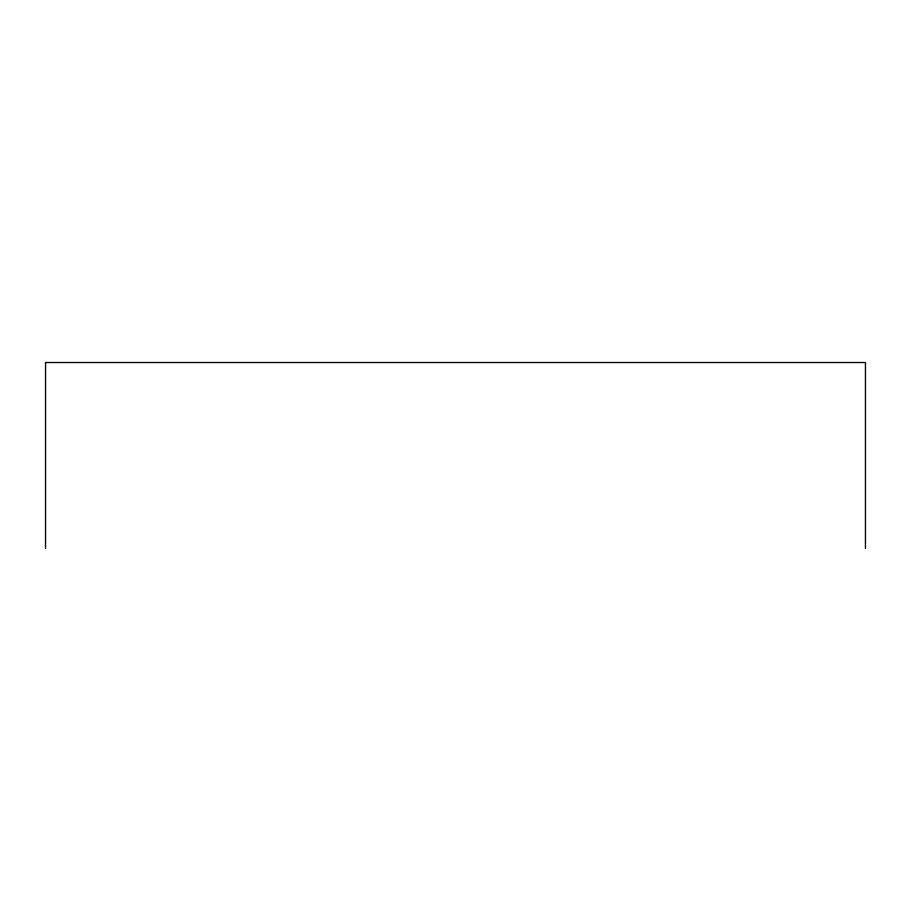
<?xml version="1.0" encoding="UTF-8"?>
<svg xmlns="http://www.w3.org/2000/svg" width="911" height="911" viewBox="0 0 911 911"><rect width="100%" height="100%" fill="white"/><g stroke="black" fill="none" stroke-linecap="round" stroke-linejoin="round"><path stroke-width="1.37" d="M865.45 548.479L865.45 362.521L45.55 362.521L45.55 548.479"/></g></svg>
